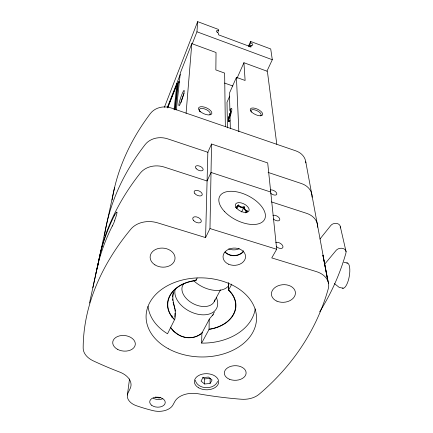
<?xml version="1.0" encoding="UTF-8"?>
<svg xmlns="http://www.w3.org/2000/svg" width="433" height="433" viewBox="0 0 433 433"><rect width="100%" height="100%" fill="white"/><g stroke="black" fill="none" stroke-linecap="round" stroke-linejoin="round"><path stroke-width="0.65" d="M172.659 297.038L172.924 294.034M217.696 32.518L218.465 30.64L218.47 29.433L197.659 21.65L164.394 107.292M210.081 383.454L212.094 380.001L208.554 377.067L203.001 377.614L201.026 381.083L204.571 383.99L210.081 383.454L210.151 378.377L204.685 378.913L202.671 377.251M255.226 308.897A53.838 39.154 1.5 0 1 203.429 343.115L201.61 343.109L209.074 329.389L209.193 319.218L212.998 314.661L214.297 312.128M209.978 228.564L211.548 144.01L267.702 162.938L276.682 249.267L271.756 257.911L316.415 271.621A21.959 16.108 -6.5 0 1 328.241 288.871A384.769 280.481 20 0 1 259.064 394.284A19.361 12.752 -1.1 0 1 241.273 399.231A425.542 378.837 -17.9 0 1 198.162 393.765A19.647 12.627 1.6 0 0 174.872 401.456L172.913 405.017A15.832 10.203 3.5 0 1 153.022 410.646A155.198 111.925 1.5 0 1 136.541 405.781A15.94 10.305 4.3 0 1 128.011 393.002L130.144 388.607A20.319 13.261 6.2 0 0 119.697 372.077A425.542 378.837 -17.9 0 1 93.252 360.851A20.367 13.818 7.3 0 1 83.174 348.148A327.018 217.523 -10.3 0 1 130.874 229.138A22.998 17.84 6.6 0 1 157.628 222.86L205.583 237.587L209.978 228.564L276.682 249.267M204.571 383.99L204.685 378.913M205.583 237.587L207.845 152.275L211.548 144.01M201.61 343.109L201.897 333.058L209.247 319.392M196.068 279.301L196.014 280.6A33.969 24.692 1.5 0 0 174.716 319.657C176.55 312.539 174.358 307.094 173.021 300.41M192.257 43.798L196.955 31.793L197.659 21.65M174.71 317.108L175.002 313.124M175.149 311.138L175.246 309.811M186.082 113.403L191.797 43.63L216.035 52.507L215.851 69.919L224.64 73.09L225.339 126.328M176.366 109.939L180.29 73.085L191.797 43.63M175.397 109.749L178.45 81.696L179.625 82.108M174.775 109.836L177.66 83.71L177.216 83.553L167.457 107.904M174.055 109.663L176.983 83.58M127.383 395.031L129.527 378.962M228.927 117.029L228.299 120.731L228.743 121.624L229.49 120.975M230.053 115.232L230.708 112.039L230.627 109.035L231.265 108.38A6.76 1.256 -70.9 0 1 230.773 114.409L228.976 116.85L231.006 111.411M89.523 303.051L99.682 256.195M98.112 263.28L97.782 264.882L98.556 262.046A302.11 212.197 -11.2 0 1 112.396 225.826M98.995 259.389L114.518 187.749M92.851 287.696L97.934 264.374L96.018 273.104M173.341 293.233L172.843 296.286L172.978 299.917M173.081 293.563L173.395 292.621M167.241 107.752L180.247 74.503M167.923 107.352L177.216 83.553M177.66 83.71L178.45 81.696M217.637 381.419C214.021 390.193 197.643 389.689 195.294 380.234M248.418 46.374L250.593 41.444L270.722 48.972L272.303 59.722L266.939 71.158M249.083 46.358L250.707 42.688L250.593 41.444M276.79 144.238L267.383 71.321L243.925 62.725L245.116 80.478L236.44 77.35L229.463 93.073L229.891 110.236L230.632 111.021M250.128 47.137L250.945 45.292A3.578 1.267 24.5 0 0 252.802 44.723A3.578 1.267 24.5 0 0 250.707 42.688M236.954 78.405L243.925 62.725M229.717 96.126L227 102.226L227.466 127.854M171.641 317.129L172.193 316.009M197.167 278.013L195.97 280.405A34.229 24.876 1.5 0 0 174.515 319.76L167.539 333.789A53.838 39.154 1.5 0 1 148.054 306.348M236.737 208.452L238.453 205.042C239.546 207.169 242.107 207.651 244.174 206.877C244.282 208.598 245.056 211.093 247.2 210.963L246.323 212.663M241.571 211.975L244.174 206.877C242.096 207.672 239.503 207.126 238.453 205.042L236.526 207.245A5.391 2.907 27 0 0 236.223 207.559M214.189 301.747L220.473 289.91M209.074 329.389A34.229 24.876 1.5 0 0 228.64 289.969L231.812 284.113M173.655 292.454L174.034 291.799M212.598 315.554L213.22 314.51M229.891 110.236L230.627 109.035M235.785 207.439L236.667 207.142A5.391 2.907 27 0 1 244.981 209.799L245.998 210.719L247.2 210.963L245.717 212.771M238.453 205.042L236.526 207.245L235.687 207.283M246.085 212.365L247.2 210.963M319.976 239.005L330.78 225.512A5.266 4.065 -10.8 0 1 337.166 223.536A5.266 4.065 -10.8 0 1 340.241 227.942M324.49 264.422L336.073 250.436A5.515 4.146 -10.1 0 1 342.774 248.423A5.515 4.146 -10.1 0 1 345.967 252.915A386.734 293.439 21.7 0 1 319.646 311.83M160.394 397.424L159.236 398.046L155.398 397.077M343.201 288.243L339.218 287.404L334.465 283.626M343.948 262.371L347.602 263.069M271.464 201.919L306.515 213.312A19.739 15.442 -7.6 0 1 317.698 227.271M270.728 192.036L211.023 172.448L207.082 180.999L164.286 167.089A20.573 16.925 7.6 0 0 140.335 173.043A294.629 210.265 -11.5 0 0 98.21 263.746M207.992 152.324L167.658 138.847A19.339 16.373 8.3 0 0 145.136 144.606A278.105 205.442 -12.2 0 0 104.483 235.503M268.108 172.41L301.46 183.554A18.603 15.014 -8.3 0 1 312.069 197.231M224.554 83.055L232.835 86.015M196.955 31.793L272.303 59.722M170.353 327.137C176.826 337.859 193.01 341.653 202.438 332.609C198.552 336.16 193.307 337.994 188.063 337.762A20.714 18.776 46.5 0 1 179.576 335.434L174.028 331.505L170.342 327.202M175.024 309.184L173.086 302.369M340.343 226.757L346.075 251.708M328.56 283.572L322.904 255.178L327.83 281.001L305.747 161.709M244.174 206.877L245.127 209.989A5.391 2.907 27 0 1 245.587 212.863M172.653 298.867L172.87 300.621M250.945 45.292L251.097 46.948L218.449 34.792L218.454 33.179A3.621 1.288 23.6 0 1 216.44 31.154A3.621 1.288 23.6 0 1 218.465 30.64M236.44 77.35L238.854 131.713M230.345 128.612L230.042 116.455L230.708 112.039L229.734 114.474L228.299 120.731L230.042 116.455L229.36 115.557L230.708 112.039A6.755 1.267 -70.9 0 0 228.326 120.076A6.755 1.267 -70.9 0 0 229.977 120.244M228.532 282.787L228.64 289.969M228.326 282.906L228.435 290.088A33.969 24.692 1.5 0 1 209.02 329.215M112.098 199.959A259.973 199.245 -13.2 0 1 150.375 113.554A17.997 15.702 9.4 0 1 171.338 108.034L295.918 150.895A17.358 14.484 -9.3 0 1 305.871 162.884M97.88 265.808A294.629 210.265 -11.5 0 1 98.08 264.531M99.731 256.255A8.687 0.287 -77.1 0 1 100.829 251.676M100.954 250.972A296.112 210.66 -11.4 0 1 114.604 215.06M114.821 220.505A9.001 1.045 -68.1 0 1 112.336 226.058M116.937 212.267A8.92 1.126 -68.1 0 1 114.626 220.484M114.561 215.293A8.99 1.267 -68.4 0 1 116.991 212.132M243.249 251.876A11.074 8.584 -1.2 0 1 224.933 252.125M243.649 250.777A10.706 8.297 -1.2 0 1 225.236 251.963M239.222 248.726A10.592 8.259 -1.3 0 1 228.716 248.867M275.783 242.453A4.503 2.479 29.7 0 1 281.558 244.272A4.503 2.479 29.7 0 1 281.975 248.266A4.503 2.479 29.7 0 1 276.194 246.453M272.974 215.358A4.265 2.241 28.7 0 1 278.462 217.128A4.265 2.241 28.7 0 1 278.836 220.733A4.265 2.241 28.7 0 1 273.347 218.963M162.84 398.674A7.691 4.996 3.6 0 1 153.147 398.149M216.229 297.276A22.873 15.009 27.5 0 1 197.876 314.239A22.873 15.009 27.5 0 1 175.392 288.697M214.947 299.679A17.742 11.539 27.5 0 1 193.795 303.977A17.742 11.539 27.5 0 1 183.403 284.243M228.527 285.899A23.512 14.662 27.4 0 1 193.838 280.833M346.763 262.983A12.817 4.276 -80 0 1 349.285 276.286A12.817 4.276 -80 0 1 342.379 288.064M270.344 190.006A4.049 2.03 27.8 0 1 275.567 191.738A4.049 2.03 27.8 0 1 275.908 194.991A4.049 2.03 27.8 0 1 270.679 193.264M181.037 102.161A6.614 0.779 -71.4 0 1 184.101 93.463M200.219 111.968A5.948 2.674 23.7 0 1 204.197 108.797A5.948 2.674 23.7 0 1 209.816 114.707M250.994 111.514A5.602 2.387 25.5 0 1 256.991 110.664A5.602 2.387 25.5 0 1 260.325 115.898M198.687 387.833A12.162 8.065 1 0 0 218.497 383.281A12.162 8.065 1 0 0 202.4 374.117A12.162 8.065 1 0 0 198.687 387.833M228.635 264.227A11.269 8.644 -1.2 0 0 245.571 256.639A11.269 8.644 -1.2 0 0 228.705 249.251A11.269 8.644 -1.2 0 0 228.635 264.227M154.906 264.85A12.476 9.521 5.1 0 0 174.921 259.427A12.476 9.521 5.1 0 0 157.931 248.607A12.476 9.521 5.1 0 0 154.906 264.85M276.952 301.173A12.032 8.806 -4.7 0 0 295.42 293.439A12.032 8.806 -4.7 0 0 277.883 285.877A12.032 8.806 -4.7 0 0 276.952 301.173M229.734 379.357A10.906 7.312 -0.7 0 0 246.123 372.959A10.906 7.312 -0.7 0 0 229.804 366.691A10.906 7.312 -0.7 0 0 229.734 379.357M194.904 193.648A4.357 2.365 24.6 0 0 201.93 195.305A4.357 2.365 24.6 0 0 197.751 190.509A4.357 2.365 24.6 0 0 194.904 193.648M193.546 220.473A4.59 2.63 25.1 0 0 200.961 222.124A4.59 2.63 25.1 0 0 196.56 216.911A4.59 2.63 25.1 0 0 193.546 220.473M117.338 349.231A11.345 7.799 6.2 0 0 135.258 344.782A11.345 7.799 6.2 0 0 119.448 335.884A11.345 7.799 6.2 0 0 117.338 349.231M224.494 211.488A25.228 13.504 27 0 0 264.141 220.121A25.228 13.504 27 0 0 237.744 192.046A25.228 13.504 27 0 0 224.494 211.488M168.594 348.868A55.24 39.549 1.5 0 0 256.206 322.455A55.24 39.549 1.5 0 0 179.143 280.903A55.24 39.549 1.5 0 0 168.594 348.868M151.637 405.261A7.778 5.001 3.5 0 0 164.832 404.054A7.778 5.001 3.5 0 0 155.977 397.202A7.778 5.001 3.5 0 0 151.637 405.261M236.938 208.506A7.491 4.005 27 0 0 248.748 211.239A7.491 4.005 27 0 0 241.105 202.871A7.491 4.005 27 0 0 236.938 208.506M196.171 168.637A4.135 2.127 24.2 0 0 202.839 170.293A4.135 2.127 24.2 0 0 198.861 165.871A4.135 2.127 24.2 0 0 196.171 168.637M180.87 102.54A8.07 0.936 -71.5 0 0 184.16 90.448A8.07 0.936 -71.5 0 0 179.608 101.225A8.07 0.936 -71.5 0 0 180.87 102.54M199.813 111.081A7.199 3.231 23.7 0 0 211.364 114.252A7.199 3.231 23.7 0 0 204.371 107.103A7.199 3.231 23.7 0 0 199.813 111.081M251.752 112.142A6.782 2.879 25.5 0 0 262.382 115.135A6.782 2.879 25.5 0 0 255.34 108.38A6.782 2.879 25.5 0 0 251.752 112.142"/></g></svg>
